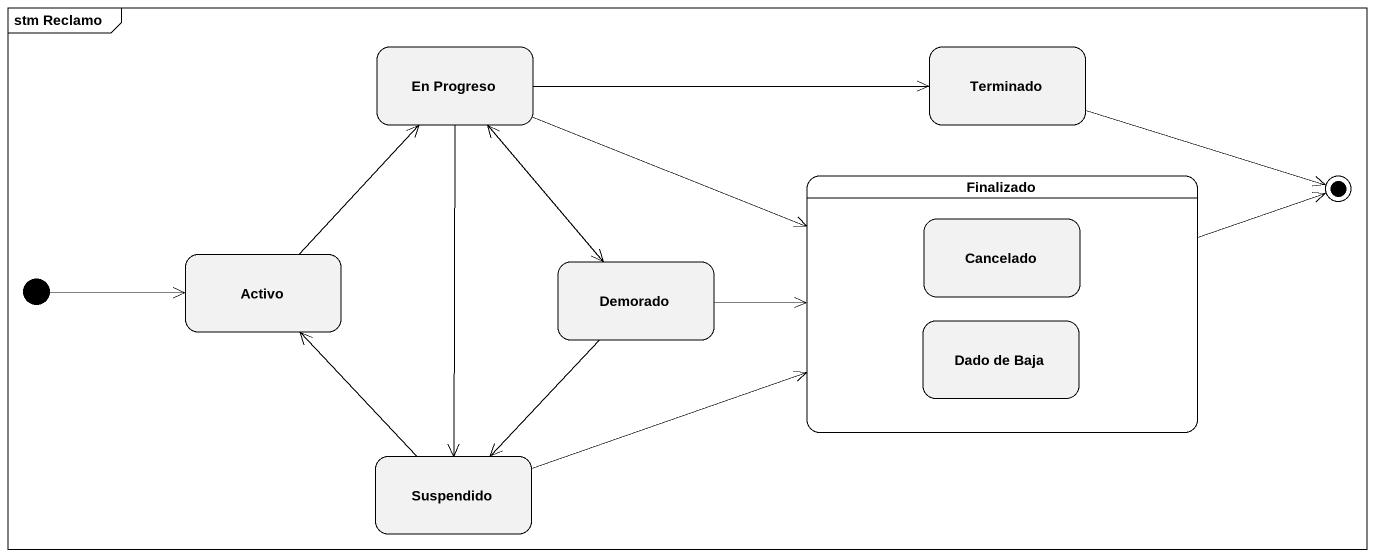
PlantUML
@startuml
mainframe stm Reclamo
hide empty description
state "En Progreso" as En_Progreso
state Terminado
state Finalizado {
  state Cancelado
  state "Dado de Baja" as Dado_de_Baja
}
state Activo
state Demorado
state Suspendido
[*] -right-> Activo
En_Progreso -right-> Terminado
En_Progreso -right-> Finalizado
En_Progreso --> Demorado
En_Progreso --> Suspendido
Activo -up-> En_Progreso
Demorado -up-> En_Progreso
Demorado -right-> Finalizado
Demorado --> Suspendido
Suspendido -right-> Finalizado
Suspendido -up-> Activo
Terminado -right-> [*]
Finalizado -right-> [*]
@enduml
